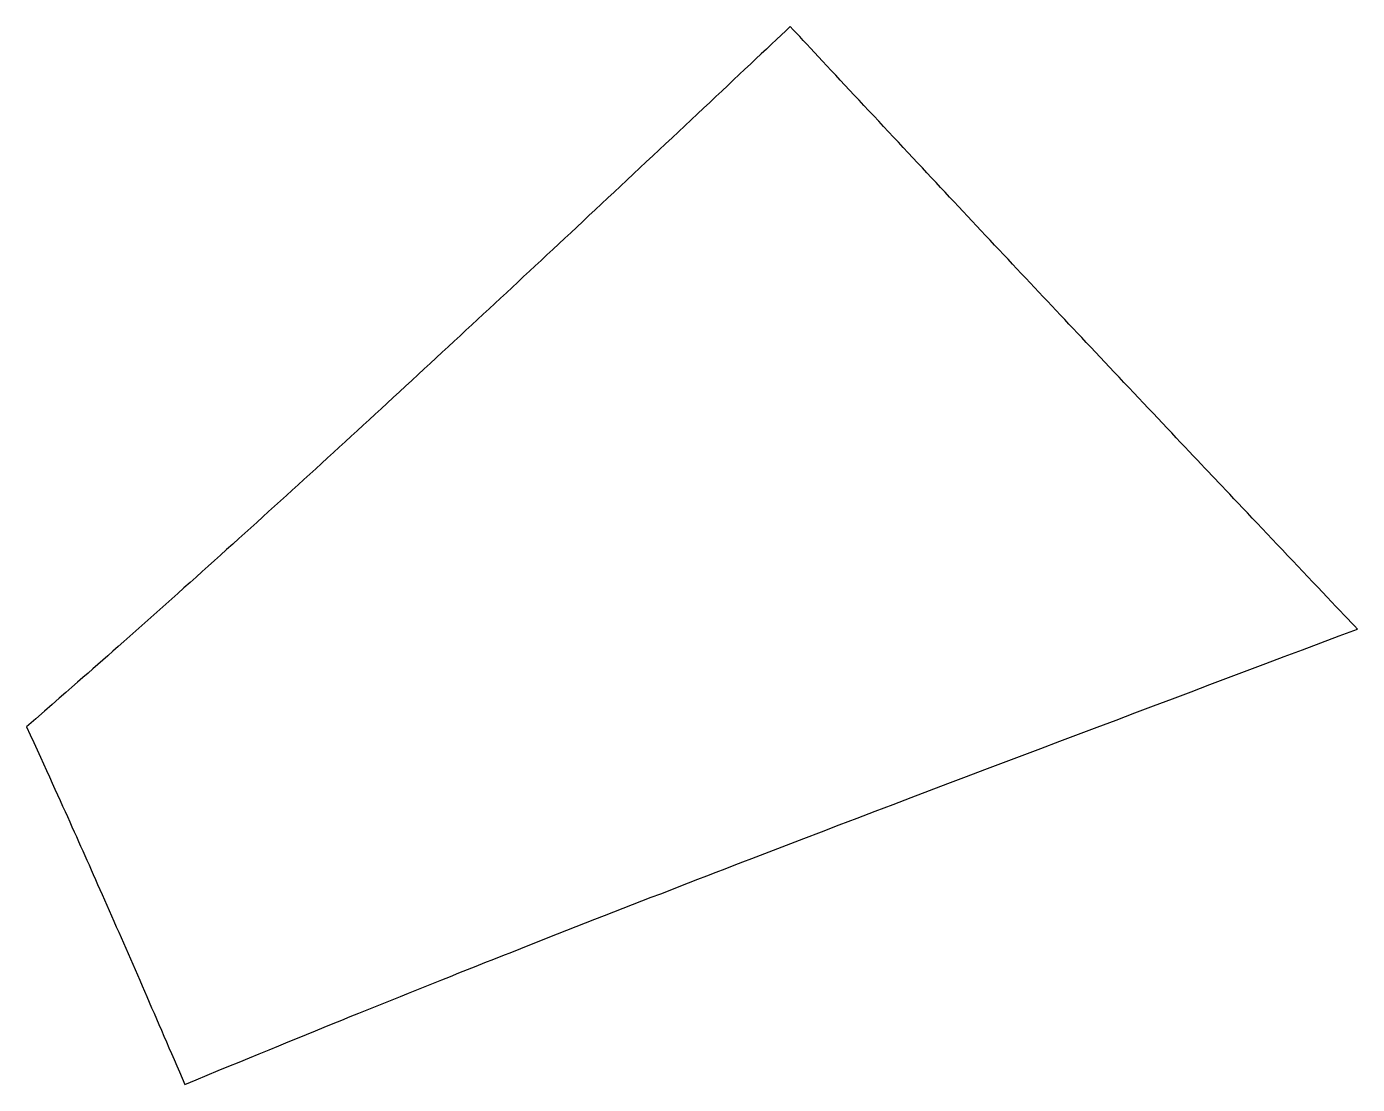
# Model space of a CAD drawing. Header units: millimetres. Extents: x -82.7 to -3.9, y -128.2 to -65.6.
import ezdxf

# ---------------------------------------------------------------- set-up
doc = ezdxf.new("R2010")
doc.units = ezdxf.units.MM

msp = doc.modelspace()

# ---------------------------------------------------------------- linework, layer by layer
at = {"color": 7, "linetype": 'Continuous', "lineweight": 25}
for points, knots in [([(-37.497, -65.558), (-40.271, -68.165), (-44.702, -72.334), (-52.672, -79.797), (-55.984, -82.884), (-63.863, -90.164), (-67.388, -93.391), (-73.192, -98.621), (-75.109, -100.334), (-78.852, -103.647), (-79.673, -104.368), (-82.748, -107.055)], [0, 0, 0, 0, 0.25, 0.25, 0.5, 0.5, 0.75, 0.75, 0.875, 0.875, 1, 1, 1, 1]), ([(-3.896, -101.264), (-5.696, -99.362), (-10.31, -94.488), (-14.334, -90.235), (-18.079, -86.273), (-23.397, -80.627), (-26.278, -77.56), (-31.98, -71.469), (-35.691, -67.492), (-37.497, -65.558)], [0, 0, 0, 0, 0.25, 0.25, 0.5, 0.5, 0.75, 0.75, 1, 1, 1, 1]), ([(-73.378, -128.245), (-66.088, -125.245), (-61.629, -123.428), (-50.595, -119.042), (-44.186, -116.549), (-27.882, -110.285), (-15.334, -105.572), (-3.896, -101.264)], [0, 0, 0, 0, 0.25, 0.25, 0.5, 0.5, 1, 1, 1, 1]), ([(-82.748, -107.055), (-80.403, -112.198), (-79.512, -114.184), (-76.48, -121.057), (-75.107, -124.242), (-73.378, -128.245)], [0, 0, 0, 0, 0.5, 0.5, 1, 1, 1, 1])]:
    msp.add_open_spline(points, degree=3, knots=knots, dxfattribs=at)

doc.saveas('drawing.dxf')
